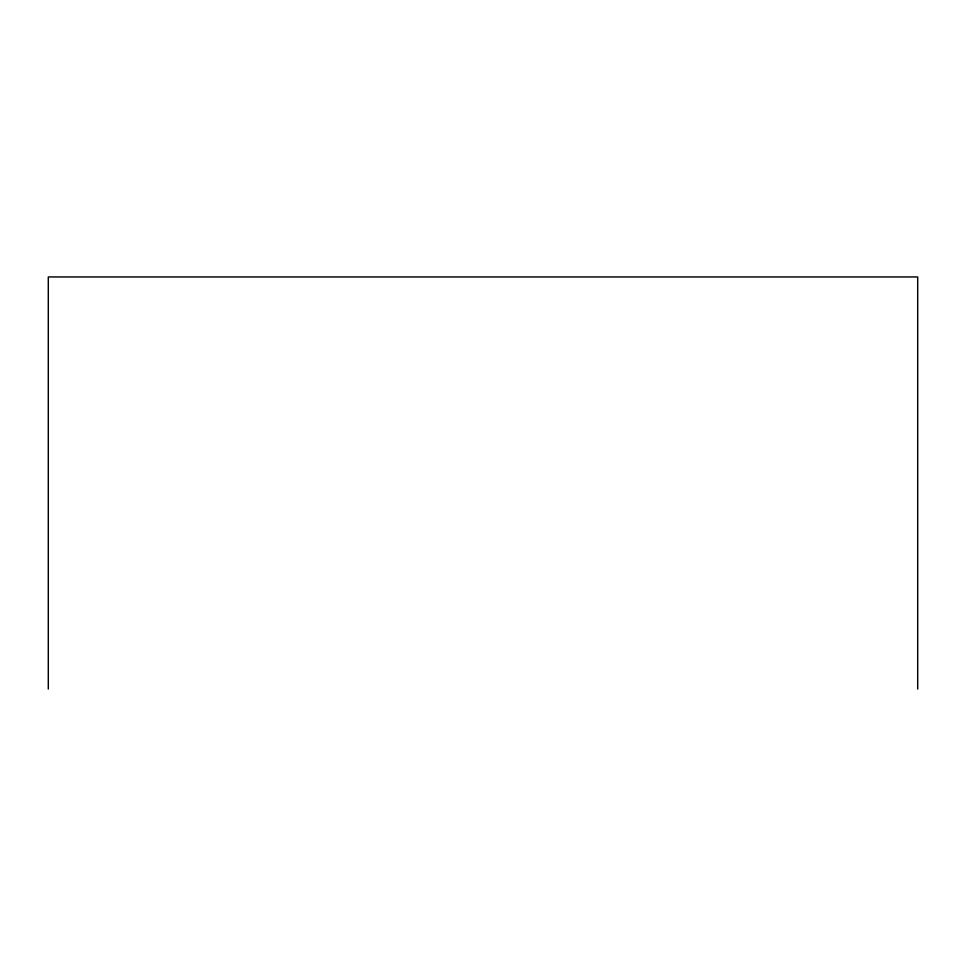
<?xml version="1.0" encoding="UTF-8"?>
<svg xmlns="http://www.w3.org/2000/svg" width="966" height="966" viewBox="0 0 966 966"><rect width="100%" height="100%" fill="white"/><g stroke="black" fill="none" stroke-linecap="round" stroke-linejoin="round"><path stroke-width="1.45" d="M917.7 689.048L917.7 276.952L48.3 276.952L48.3 689.048"/></g></svg>
